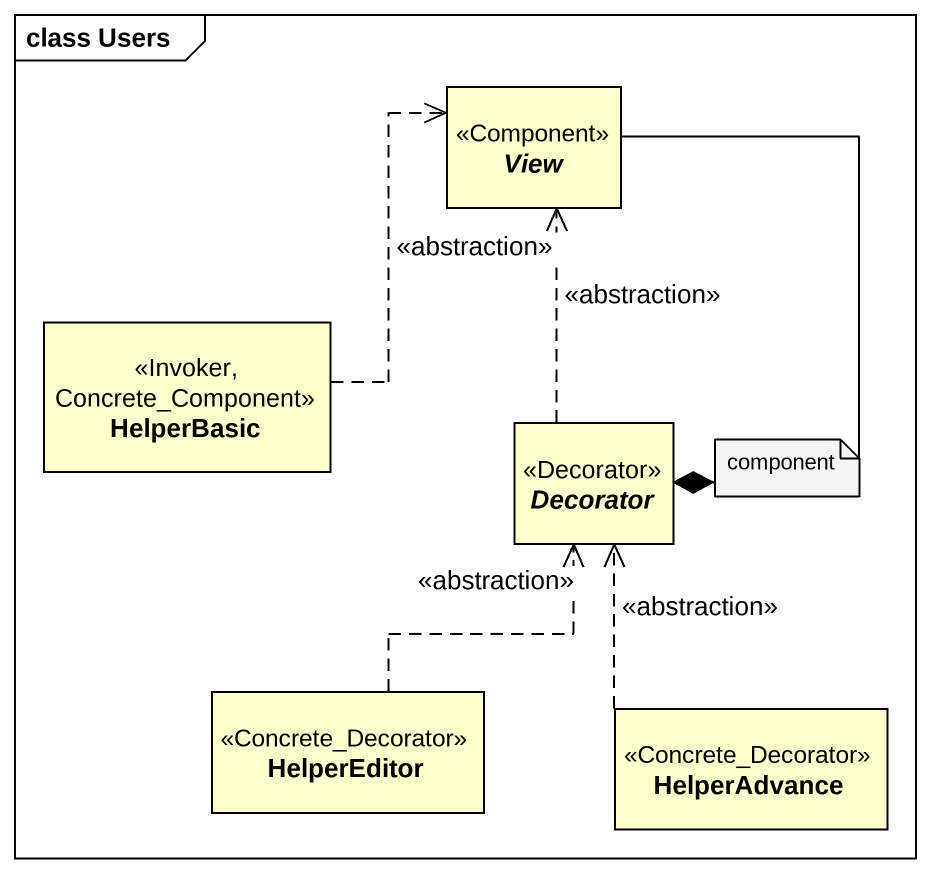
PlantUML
@startuml
mainframe class Users
hide circle
hide empty members
abstract class View <<Component>>
class HelperBasic <<Invoker, Concrete_Component>>
abstract class Decorator <<Decorator>>
class HelperEditor <<Concrete_Decorator>>
class HelperAdvance <<Concrete_Decorator>>
HelperBasic .up.> View : <<abstraction>>
Decorator *-up- View
Decorator .up.> View : <<abstraction>>
HelperEditor .up.> Decorator : <<abstraction>>
HelperAdvance .up.> Decorator : <<abstraction>>
note as N1
  component
end note
@enduml
